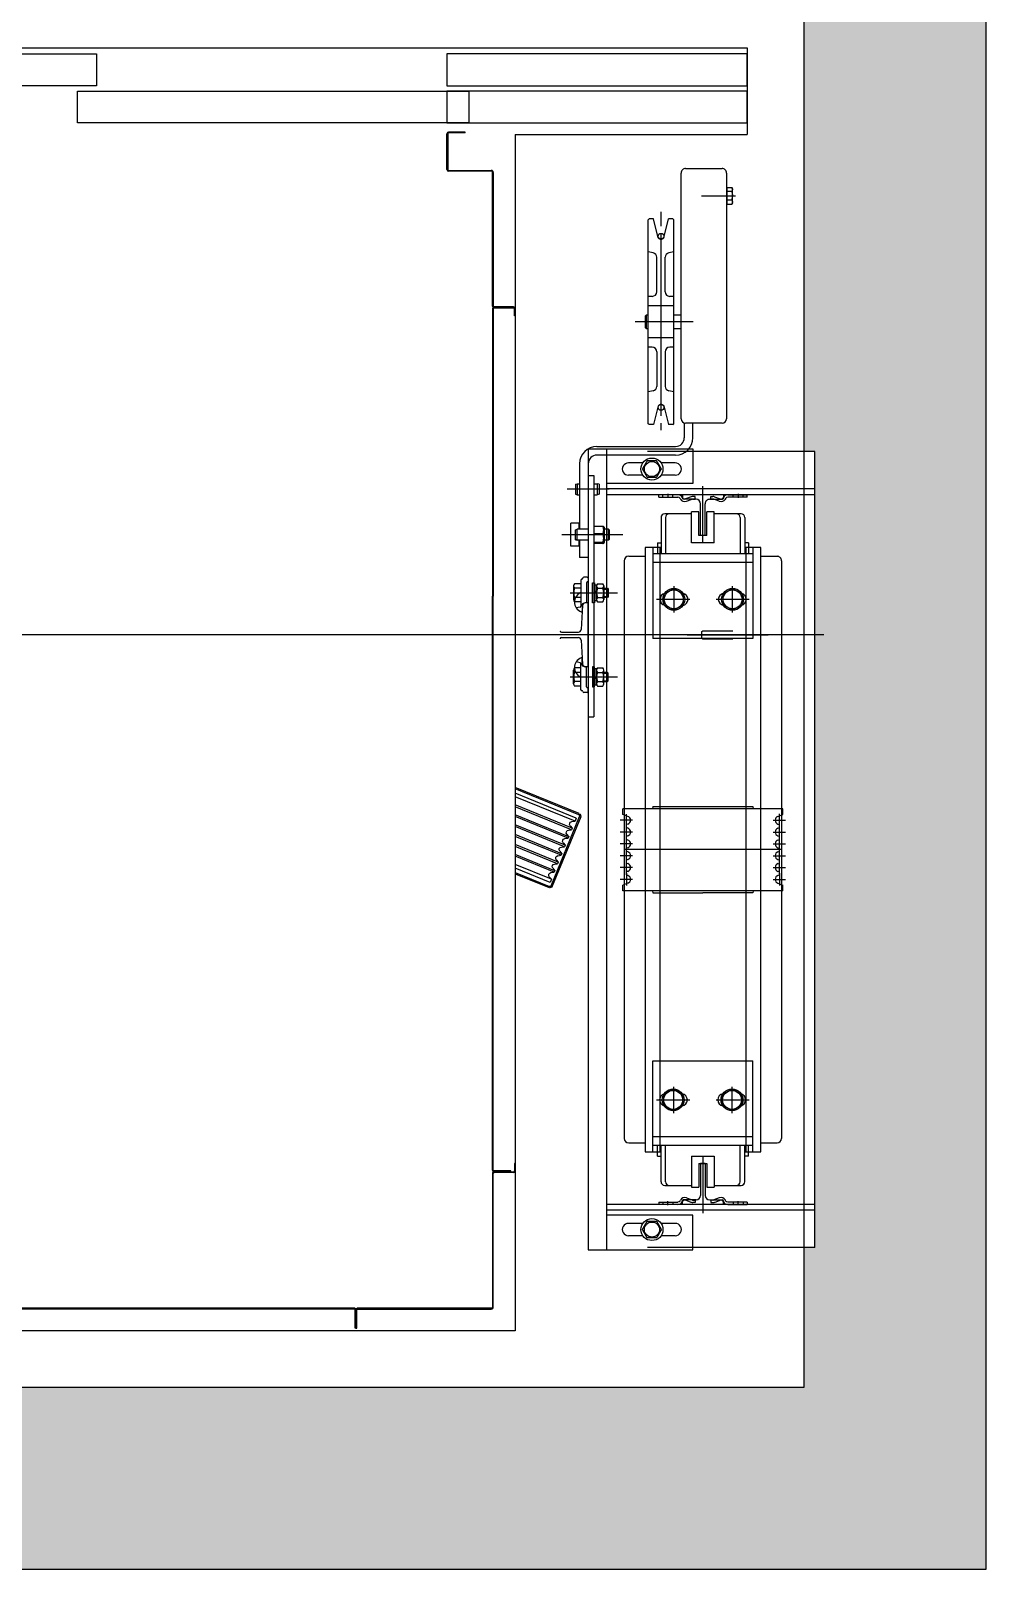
# Model space of a CAD drawing. Header units: metres. Extents: x 219 to 707, y -561 to -17.
# Drawn here: x 358.746 to 359.796, y -82.662 to -80.971 of the extents above; entities that cross this region are included whole.
import ezdxf

# ---------------------------------------------------------------- set-up
doc = ezdxf.new("R2010")
doc.units = ezdxf.units.M
for name, color, linetype in [('A-ASCENSORES', 1, 'Continuous'), ('Dr Ejes en bloque', 4, 'Continuous'), ('DR SOLAPE PILARES', 7, 'Continuous')]:
    doc.layers.add(name, color=color, linetype=linetype)
doc.layers.add('MUR_CARAS_HORMIGON', color=1, linetype='Continuous', lineweight=20)

# ---------------------------------------------------------------- blocks, each defined once
blk = doc.blocks.new('ASCENSOR PT')
for p, q in [((0.339, 0.5825), (0.339, 1.8975)), ((0.339, 1.8975), (1.3251, 1.8975)), ((0.5131, 1.8945), (0.5131, 1.8743)), ((0.514, 1.8945), (0.5131, 1.8945)), ((0.514, 1.8743), (0.514, 1.8945)), ((0.514, 1.8743), (0.514, 1.8945)), ((0.514, 1.8945), (0.5149, 1.8945)), ((0.5149, 1.8945), (0.5149, 1.8743)), ((0.3631, 1.8713), (0.3631, 1.7243)), ((0.364, 1.7243), (0.364, 1.8713)), ((0.5122, 1.8734), (0.3653, 1.8734)), ((0.3653, 1.8725), (0.5122, 1.8725)), ((0.5158, 1.8734), (1.1483, 1.8734)), ((0.5158, 1.8725), (1.1483, 1.8725)), ((0.0098, 1.8058), (0.1938, 1.8058)), ((0.0098, 1.8058), (0.0098, 0.9312)), ((0.2588, 1.8082), (0.1438, 1.8082)), ((0.1438, 1.8082), (0.1438, 1.7701)), ((0.1631, 1.7928), (0.1788, 1.7928)), ((0.1988, 1.7928), (0.2146, 1.7928)), ((0.2388, 0.9282), (0.2388, 1.8082)), ((0.2588, 0.9282), (0.2588, 1.8082)), ((0.1631, 1.7793), (0.1788, 1.7793)), ((0.1988, 1.7793), (0.2146, 1.7793)), ((0.0098, 1.7649), (0.2388, 1.7649)), ((0.0098, 1.7585), (0.2388, 1.7585)), ((0.0842, 1.7558), (0.0842, 1.7585)), ((0.1054, 1.7585), (0.0842, 1.7585)), ((0.0887, 1.7558), (0.0887, 1.7585)), ((0.0942, 1.7594), (0.0942, 1.755)), ((0.0997, 1.7558), (0.0997, 1.7585)), ((0.1103, 1.7585), (0.1103, 1.7545)), ((0.1103, 1.7585), (0.1553, 1.7585)), ((0.1328, 1.7585), (0.1328, 1.7681)), ((0.1328, 1.7065), (0.1328, 1.7642)), ((0.1438, 1.7701), (0.2388, 1.7701)), ((0.1553, 1.7585), (0.1553, 1.7545)), ((0.1603, 1.7585), (0.1814, 1.7585)), ((0.1659, 1.7558), (0.1659, 1.7585)), ((0.1714, 1.7594), (0.1714, 1.755)), ((0.1769, 1.7558), (0.1769, 1.7585)), ((0.1814, 1.7558), (0.1814, 1.7585)), ((0.0842, 1.7558), (0.1054, 1.7558)), ((0.1078, 1.7544), (0.1081, 1.7538)), ((0.1105, 1.7552), (0.1101, 1.7558)), ((0.1253, 1.7535), (0.1113, 1.7535)), ((0.12, 1.7562), (0.1138, 1.7539)), ((0.1148, 1.7514), (0.1209, 1.7536)), ((0.1242, 1.7565), (0.1219, 1.7565)), ((0.1219, 1.7538), (0.1242, 1.7538)), ((0.1242, 1.7538), (0.1242, 1.7565)), ((0.1303, 1.7135), (0.1303, 1.7485)), ((0.1353, 1.7135), (0.1353, 1.7485)), ((0.1403, 1.7535), (0.1543, 1.7535)), ((0.1414, 1.7538), (0.1414, 1.7565)), ((0.1414, 1.7565), (0.1438, 1.7565)), ((0.1438, 1.7538), (0.1414, 1.7538)), ((0.1509, 1.7514), (0.1447, 1.7536)), ((0.1457, 1.7562), (0.1518, 1.7539)), ((0.1551, 1.7552), (0.1555, 1.7558)), ((0.1579, 1.7544), (0.1575, 1.7538)), ((0.1814, 1.7558), (0.1603, 1.7558)), ((0.0868, 1.7335), (0.0868, 1.6935)), ((0.1203, 1.7375), (0.0908, 1.7375)), ((0.0918, 1.7335), (0.0918, 1.6935)), ((0.1203, 1.7055), (0.1203, 1.7395)), ((0.1283, 1.7395), (0.1203, 1.7395)), ((0.1283, 1.7135), (0.1283, 1.7395)), ((0.1453, 1.7395), (0.1373, 1.7395)), ((0.1373, 1.7135), (0.1373, 1.7395)), ((0.1453, 1.7055), (0.1453, 1.7395)), ((0.1748, 1.7375), (0.1453, 1.7375)), ((0.1738, 1.7335), (0.1738, 1.6935)), ((0.1788, 1.7335), (0.1788, 1.6935)), ((0.1373, 1.7135), (0.1283, 1.7135)), ((0.1303, 1.7135), (0.1353, 1.7135)), ((0.339, 1.7216), (0.339, 1.7134)), ((0.339, 1.7134), (0.3399, 1.7134)), ((0.3399, 1.7134), (0.3399, 1.7216)), ((0.3408, 1.7234), (0.3622, 1.7234)), ((0.3622, 1.7225), (0.3408, 1.7225)), ((0.3622, 1.7225), (0.344, 1.7225)), ((0.344, 1.7225), (0.344, 1.7216)), ((0.344, 1.7216), (0.3622, 1.7216)), ((0.3631, 1.7207), (0.3631, 1.405)), ((0.364, 1.7207), (0.364, 1.405)), ((0.0693, 1.6909), (0.0513, 1.6909)), ((0.0693, 1.7005), (0.0693, 1.0366)), ((0.0853, 1.7005), (0.0693, 1.7005)), ((0.0778, 1.7005), (0.0778, 1.6006)), ((0.0868, 1.7005), (0.0778, 1.7005)), ((0.1878, 1.6935), (0.0778, 1.6935)), ((0.0828, 1.7055), (0.0828, 1.6935)), ((0.0828, 1.7055), (0.0868, 1.7055)), ((0.0853, 1.7005), (0.0853, 1.0366)), ((0.1453, 1.7055), (0.1203, 1.7055)), ((0.1283, 1.7055), (0.1203, 1.7055)), ((0.1828, 1.7055), (0.1788, 1.7055)), ((0.1878, 1.7005), (0.1788, 1.7005)), ((0.1963, 1.7005), (0.1803, 1.7005)), ((0.1803, 1.0366), (0.1803, 1.7005)), ((0.1828, 1.7055), (0.1828, 1.6935)), ((0.1878, 1.7005), (0.1878, 1.6006)), ((0.1963, 1.0366), (0.1963, 1.7005)), ((0.2143, 1.6909), (0.1963, 1.6909)), ((0.0463, 1.0512), (0.0463, 1.6859)), ((0.1878, 1.684), (0.0778, 1.684)), ((0.2193, 1.0512), (0.2193, 1.6859)), ((0.1008, 1.658), (0.1008, 1.6291)), ((0.1648, 1.658), (0.1648, 1.6291)), ((0.1184, 1.6436), (0.082, 1.6436)), ((0.0904, 1.6495), (0.1008, 1.6555)), ((0.0904, 1.6376), (0.0904, 1.6495)), ((0.1008, 1.6555), (0.1112, 1.6495)), ((0.1112, 1.6495), (0.1112, 1.6376)), ((0.1836, 1.6436), (0.1472, 1.6436)), ((0.1551, 1.6495), (0.1654, 1.6555)), ((0.1551, 1.6376), (0.1551, 1.6495)), ((0.1654, 1.6555), (0.1758, 1.6495)), ((0.1758, 1.6495), (0.1758, 1.6376)), ((0.1008, 1.6316), (0.0904, 1.6376)), ((0.1112, 1.6376), (0.1008, 1.6316)), ((0.1654, 1.6316), (0.1551, 1.6376)), ((0.1758, 1.6376), (0.1654, 1.6316)), ((0.1878, 1.6006), (0.0778, 1.6006)), ((0.0448, 1.4137), (0.2208, 1.4137)), ((0.0448, 1.4137), (0.0448, 1.4075)), ((0.0504, 1.4054), (0.0448, 1.4075)), ((0.0488, 1.3944), (0.0488, 1.4079)), ((0.0777, 1.4137), (0.0778, 1.4162)), ((0.0778, 1.4162), (0.1328, 1.4162)), ((0.1878, 1.4162), (0.1328, 1.4162)), ((0.188, 1.4137), (0.1878, 1.4162)), ((0.2153, 1.4054), (0.2208, 1.4075)), ((0.2168, 1.3944), (0.2168, 1.4079)), ((0.2208, 1.4137), (0.2208, 1.4075)), ((0.2993, 1.4011), (0.3007, 1.4045)), ((0.3007, 1.4045), (0.339, 1.3888)), ((0.3631, 1.405), (0.3631, 1.09)), ((0.364, 1.405), (0.364, 1.09)), ((0.0556, 1.4012), (0.0421, 1.4012)), ((0.0556, 1.3882), (0.0421, 1.3882)), ((0.0504, 1.397), (0.0488, 1.3964)), ((0.0488, 1.3964), (0.0488, 1.393)), ((0.0488, 1.395), (0.0488, 1.3815)), ((0.0504, 1.3924), (0.0488, 1.393)), ((0.2101, 1.4012), (0.2236, 1.4012)), ((0.2101, 1.3882), (0.2236, 1.3882)), ((0.2153, 1.397), (0.2168, 1.3964)), ((0.2153, 1.3924), (0.2168, 1.393)), ((0.2168, 1.3964), (0.2168, 1.393)), ((0.2168, 1.395), (0.2168, 1.3815)), ((0.2955, 1.3917), (0.2962, 1.3934)), ((0.2978, 1.389), (0.2955, 1.3917)), ((0.2955, 1.3917), (0.339, 1.3739)), ((0.2998, 1.3938), (0.2962, 1.3934)), ((0.2962, 1.3934), (0.339, 1.3759)), ((0.3016, 1.3983), (0.2993, 1.4011)), ((0.2993, 1.4011), (0.339, 1.3848)), ((0.0556, 1.3752), (0.0421, 1.3752)), ((0.0504, 1.384), (0.0488, 1.3834)), ((0.0488, 1.3834), (0.0488, 1.38)), ((0.0488, 1.382), (0.0488, 1.3685)), ((0.0504, 1.3794), (0.0488, 1.38)), ((0.0504, 1.3794), (0.0488, 1.38)), ((0.0504, 1.371), (0.0488, 1.3704)), ((0.0488, 1.3704), (0.0488, 1.367)), ((0.2101, 1.3752), (0.2236, 1.3752)), ((0.2153, 1.384), (0.2168, 1.3834)), ((0.2153, 1.3794), (0.2168, 1.38)), ((0.2153, 1.3794), (0.2168, 1.38)), ((0.2153, 1.371), (0.2168, 1.3704)), ((0.2168, 1.3834), (0.2168, 1.38)), ((0.2168, 1.382), (0.2168, 1.3685)), ((0.2168, 1.3704), (0.2168, 1.367)), ((0.2879, 1.3731), (0.2886, 1.3748)), ((0.2901, 1.3703), (0.2879, 1.3731)), ((0.2879, 1.3731), (0.339, 1.3521)), ((0.2921, 1.3752), (0.2886, 1.3748)), ((0.2886, 1.3748), (0.339, 1.3541)), ((0.2917, 1.3824), (0.2924, 1.3841)), ((0.294, 1.3796), (0.2917, 1.3824)), ((0.2917, 1.3824), (0.339, 1.363)), ((0.2959, 1.3845), (0.2924, 1.3841)), ((0.2924, 1.3841), (0.339, 1.365)), ((0.0556, 1.3622), (0.0421, 1.3622)), ((0.0463, 1.3685), (0.2193, 1.3685)), ((0.0488, 1.369), (0.0488, 1.3555)), ((0.0504, 1.3664), (0.0488, 1.367)), ((0.0504, 1.3664), (0.0488, 1.367)), ((0.0504, 1.358), (0.0488, 1.3574)), ((0.0488, 1.3574), (0.0488, 1.354)), ((0.0488, 1.356), (0.0488, 1.3425)), ((0.0504, 1.3534), (0.0488, 1.354)), ((0.0504, 1.3534), (0.0488, 1.354)), ((0.2101, 1.3622), (0.2236, 1.3622)), ((0.2153, 1.3664), (0.2168, 1.367)), ((0.2153, 1.3664), (0.2168, 1.367)), ((0.2153, 1.358), (0.2168, 1.3574)), ((0.2153, 1.3534), (0.2168, 1.354)), ((0.2153, 1.3534), (0.2168, 1.354)), ((0.2168, 1.369), (0.2168, 1.3555)), ((0.2168, 1.3574), (0.2168, 1.354)), ((0.2168, 1.356), (0.2168, 1.3425)), ((0.2802, 1.3544), (0.2809, 1.3561)), ((0.2802, 1.3544), (0.339, 1.3303)), ((0.2825, 1.3516), (0.2802, 1.3544)), ((0.2845, 1.3565), (0.2809, 1.3561)), ((0.2809, 1.3561), (0.339, 1.3323)), ((0.284, 1.3637), (0.2847, 1.3654)), ((0.2863, 1.361), (0.284, 1.3637)), ((0.284, 1.3637), (0.339, 1.3412)), ((0.2883, 1.3658), (0.2847, 1.3654)), ((0.2847, 1.3654), (0.339, 1.3432)), ((0.0556, 1.3492), (0.0421, 1.3492)), ((0.0556, 1.3362), (0.0421, 1.3362)), ((0.0504, 1.345), (0.0488, 1.3444)), ((0.0488, 1.3444), (0.0488, 1.341)), ((0.0488, 1.3427), (0.0488, 1.3292)), ((0.0504, 1.3404), (0.0488, 1.341)), ((0.2101, 1.3492), (0.2236, 1.3492)), ((0.2101, 1.3362), (0.2236, 1.3362)), ((0.2153, 1.345), (0.2168, 1.3444)), ((0.2153, 1.3404), (0.2168, 1.341)), ((0.2168, 1.3444), (0.2168, 1.341)), ((0.2168, 1.343), (0.2168, 1.3295)), ((0.2719, 1.334), (0.2733, 1.3374)), ((0.2768, 1.3378), (0.2733, 1.3374)), ((0.2733, 1.3374), (0.339, 1.3105)), ((0.2764, 1.3451), (0.2771, 1.3468)), ((0.2764, 1.3451), (0.339, 1.3194)), ((0.2786, 1.3423), (0.2764, 1.3451)), ((0.2806, 1.3471), (0.2771, 1.3468)), ((0.2771, 1.3468), (0.339, 1.3214)), ((0.0504, 1.332), (0.0448, 1.33)), ((0.0448, 1.33), (0.0448, 1.3237)), ((0.0448, 1.3237), (0.2208, 1.3237)), ((0.0778, 1.3212), (0.0777, 1.3237)), ((0.1878, 1.3212), (0.0778, 1.3212)), ((0.1878, 1.3212), (0.188, 1.3237)), ((0.2153, 1.332), (0.2208, 1.33)), ((0.2208, 1.33), (0.2208, 1.3237)), ((0.2719, 1.334), (0.339, 1.3065)), ((0.2525, 0.9575), (0.2525, 1.2225)), ((0.2588, 1.2225), (0.2525, 1.2225)), ((0.2588, 0.9575), (0.2588, 1.2225)), ((0.2377, 1.1838), (0.2368, 1.1829)), ((0.2377, 1.1838), (0.2377, 1.1738)), ((0.2417, 1.1838), (0.2377, 1.1838)), ((0.2417, 1.1863), (0.2417, 1.1713)), ((0.2487, 1.1888), (0.2427, 1.1888)), ((0.2487, 1.1838), (0.2427, 1.1838)), ((0.2497, 1.1876), (0.2497, 1.17)), ((0.2519, 1.1876), (0.2497, 1.1876)), ((0.2497, 1.1713), (0.2497, 1.1863)), ((0.2519, 1.1898), (0.2519, 1.1678)), ((0.2541, 1.1898), (0.2519, 1.1898)), ((0.2519, 1.17), (0.2519, 1.1876)), ((0.2541, 1.1678), (0.2541, 1.1898)), ((0.2588, 1.1948), (0.2588, 1.1916)), ((0.2596, 1.1908), (0.2598, 1.1908)), ((0.2598, 1.1958), (0.2638, 1.1958)), ((0.2608, 1.1898), (0.2608, 1.1686)), ((0.2668, 1.1928), (0.2668, 1.1641)), ((0.2668, 1.1888), (0.2738, 1.1888)), ((0.2668, 1.1888), (0.2668, 1.1688)), ((0.2668, 1.1838), (0.2738, 1.1838)), ((0.2748, 1.1863), (0.2748, 1.1713)), ((0.2786, 1.1788), (0.2267, 1.1788)), ((0.2368, 1.1829), (0.2368, 1.1747)), ((0.2417, 1.1829), (0.2368, 1.1829)), ((0.2417, 1.1747), (0.2368, 1.1747)), ((0.2368, 1.1747), (0.2377, 1.1738)), ((0.2377, 1.1738), (0.2417, 1.1738)), ((0.2487, 1.1738), (0.2427, 1.1738)), ((0.2487, 1.1688), (0.2427, 1.1688)), ((0.2519, 1.1798), (0.2497, 1.1808)), ((0.2519, 1.1788), (0.2497, 1.1798)), ((0.2497, 1.17), (0.2519, 1.17)), ((0.2519, 1.1678), (0.2541, 1.1678)), ((0.2588, 1.1675), (0.2588, 1.0975)), ((0.2588, 1.1675), (0.262, 1.1675)), ((0.2616, 1.1676), (0.2645, 1.167)), ((0.2668, 1.1738), (0.2738, 1.1738)), ((0.2668, 1.1688), (0.2738, 1.1688)), ((0.2667, 1.1384), (0.265, 1.1647)), ((0.2653, 1.166), (0.2653, 1.1589)), ((0.2676, 1.1631), (0.272, 1.1623)), ((0.0778, 1.1365), (0.1878, 1.1365)), ((0.0778, 1.0365), (0.0778, 1.1365)), ((0.133, 1.137), (0.1, 1.137)), ((0.134, 1.136), (0.133, 1.137)), ((0.134, 1.136), (0.134, 1.129)), ((0.1878, 1.0365), (0.1878, 1.1365)), ((0.2883, 1.1355), (0.2696, 1.1355)), ((0.2898, 1.137), (0.2898, 1.137)), ((0.1502, 1.1325), (0.0611, 1.1325)), ((0.133, 1.128), (0.1, 1.128)), ((0.134, 1.129), (0.133, 1.128)), ((0.265, 1.1004), (0.2667, 1.1267)), ((0.2883, 1.1295), (0.2696, 1.1295)), ((0.2898, 1.128), (0.2898, 1.128)), ((0.0898, 1.0995), (0.1002, 1.1055)), ((0.0898, 1.0876), (0.0898, 1.0995)), ((0.1002, 1.1055), (0.1106, 1.0995)), ((0.1008, 1.0791), (0.1008, 1.108)), ((0.1106, 1.0995), (0.1106, 1.0876)), ((0.1544, 1.0995), (0.1648, 1.1055)), ((0.1544, 1.0876), (0.1544, 1.0995)), ((0.1648, 1.0791), (0.1648, 1.108)), ((0.1648, 1.1055), (0.1752, 1.0995)), ((0.1752, 1.0995), (0.1752, 1.0876)), ((0.2653, 1.0991), (0.2653, 1.1062)), ((0.2668, 1.0723), (0.2668, 1.101)), ((0.2676, 1.102), (0.272, 1.1028)), ((0.082, 1.0935), (0.1184, 1.0935)), ((0.1002, 1.0816), (0.0898, 1.0876)), ((0.1106, 1.0876), (0.1002, 1.0816)), ((0.1472, 1.0935), (0.1836, 1.0935)), ((0.1648, 1.0816), (0.1544, 1.0876)), ((0.1752, 1.0876), (0.1648, 1.0816)), ((0.2786, 1.0863), (0.2267, 1.0863)), ((0.2368, 1.0904), (0.2377, 1.0913)), ((0.2368, 1.0822), (0.2368, 1.0904)), ((0.2417, 1.0904), (0.2368, 1.0904)), ((0.2417, 1.0822), (0.2368, 1.0822)), ((0.2377, 1.0813), (0.2368, 1.0822)), ((0.2377, 1.0813), (0.2377, 1.0913)), ((0.2377, 1.0913), (0.2417, 1.0913)), ((0.2417, 1.0788), (0.2417, 1.0938)), ((0.2487, 1.0963), (0.2427, 1.0963)), ((0.2487, 1.0913), (0.2427, 1.0913)), ((0.2497, 1.0775), (0.2497, 1.0951)), ((0.2497, 1.0951), (0.2519, 1.0951)), ((0.2497, 1.0938), (0.2497, 1.0788)), ((0.2519, 1.0863), (0.2497, 1.0853)), ((0.2519, 1.0853), (0.2497, 1.0843)), ((0.2519, 1.0753), (0.2519, 1.0973)), ((0.2519, 1.0973), (0.2541, 1.0973)), ((0.2519, 1.0951), (0.2519, 1.0775)), ((0.2541, 1.0973), (0.2541, 1.0753)), ((0.2588, 1.0975), (0.262, 1.0975)), ((0.2608, 1.0753), (0.2608, 1.0965)), ((0.2616, 1.0975), (0.2645, 1.0981)), ((0.2668, 1.0763), (0.2668, 1.0963)), ((0.2668, 1.0963), (0.2738, 1.0963)), ((0.2668, 1.0913), (0.2738, 1.0913)), ((0.2748, 1.0788), (0.2748, 1.0938)), ((0.3631, 0.7743), (0.3631, 1.09)), ((0.364, 0.7743), (0.364, 1.09)), ((0.2417, 1.0813), (0.2377, 1.0813)), ((0.2487, 1.0813), (0.2427, 1.0813)), ((0.2487, 1.0763), (0.2427, 1.0763)), ((0.2519, 1.0775), (0.2497, 1.0775)), ((0.2541, 1.0753), (0.2519, 1.0753)), ((0.2588, 1.0703), (0.2588, 1.0735)), ((0.2596, 1.0743), (0.2598, 1.0743)), ((0.2598, 1.0693), (0.2638, 1.0693)), ((0.2668, 1.0813), (0.2738, 1.0813)), ((0.2668, 1.0763), (0.2738, 1.0763)), ((0.0778, 1.0531), (0.1878, 1.0531)), ((0.0693, 1.0462), (0.0513, 1.0462)), ((0.0693, 1.0366), (0.0853, 1.0366)), ((0.0778, 1.0435), (0.1878, 1.0435)), ((0.0778, 1.0365), (0.0868, 1.0365)), ((0.0828, 1.0315), (0.0828, 1.0435)), ((0.0828, 1.0315), (0.0868, 1.0315)), ((0.0868, 1.0035), (0.0868, 1.0435)), ((0.0918, 1.0035), (0.0918, 1.0435)), ((0.1203, 1.0315), (0.1453, 1.0315)), ((0.1203, 1.0315), (0.1203, 0.9975)), ((0.1373, 1.0315), (0.1453, 1.0315)), ((0.1453, 1.0315), (0.1453, 0.9975)), ((0.1738, 1.0035), (0.1738, 1.0435)), ((0.1788, 1.0035), (0.1788, 1.0435)), ((0.1788, 1.0365), (0.1878, 1.0365)), ((0.1828, 1.0315), (0.1788, 1.0315)), ((0.1803, 1.0366), (0.1963, 1.0366)), ((0.1828, 1.0315), (0.1828, 1.0435)), ((0.2143, 1.0462), (0.1963, 1.0462)), ((0.2414, 1.0308), (0.2419, 1.0316)), ((0.2426, 1.032), (0.2522, 1.032)), ((0.2588, 0.9445), (0.2588, 1.0475)), ((0.2588, 1.0475), (0.2683, 1.0475)), ((0.2683, 1.0285), (0.2683, 1.0475)), ((0.2688, 1.0352), (0.2688, 1.0285)), ((0.2688, 1.0352), (0.2778, 1.0352)), ((0.2778, 1.0352), (0.2778, 1.0098)), ((0.1283, 1.0235), (0.1283, 0.9975)), ((0.1283, 1.0235), (0.1373, 1.0235)), ((0.1303, 1.0235), (0.1353, 1.0235)), ((0.1303, 1.0235), (0.1303, 0.9885)), ((0.1328, 1.0306), (0.1328, 0.9729)), ((0.1353, 1.0235), (0.1353, 0.9885)), ((0.1373, 1.0235), (0.1373, 0.9975)), ((0.2208, 1.0225), (0.2878, 1.0225)), ((0.2354, 1.0275), (0.2365, 1.0285)), ((0.2354, 1.0275), (0.2354, 1.0176)), ((0.2354, 1.0176), (0.2365, 1.0165)), ((0.2365, 1.0285), (0.2365, 1.0165)), ((0.2365, 1.0285), (0.2414, 1.0285)), ((0.2365, 1.0165), (0.2414, 1.0165)), ((0.2414, 1.0142), (0.2414, 1.0308)), ((0.2426, 1.031), (0.2522, 1.031)), ((0.2426, 1.0216), (0.2525, 1.0216)), ((0.2588, 1.0285), (0.2708, 1.0285)), ((0.2588, 1.0165), (0.2708, 1.0165)), ((0.2683, 0.9445), (0.2683, 1.0165)), ((0.2688, 1.0165), (0.2688, 1.0098)), ((0.2708, 1.0285), (0.2708, 1.0165)), ((0.2728, 1.028), (0.2708, 1.0285)), ((0.2728, 1.0171), (0.2708, 1.0165)), ((0.2728, 1.028), (0.2728, 1.0278)), ((0.2728, 1.0272), (0.2728, 1.0278)), ((0.2728, 1.0272), (0.2728, 1.0171)), ((0.0908, 0.9995), (0.1203, 0.9995)), ((0.1203, 0.9975), (0.1283, 0.9975)), ((0.1373, 0.9975), (0.1453, 0.9975)), ((0.1453, 0.9995), (0.1748, 0.9995)), ((0.2414, 1.0142), (0.2419, 1.0135)), ((0.2522, 1.0131), (0.2426, 1.0131)), ((0.2688, 1.0098), (0.2778, 1.0098)), ((0.0842, 0.9813), (0.1054, 0.9813)), ((0.0842, 0.9813), (0.0842, 0.9785)), ((0.0887, 0.9813), (0.0887, 0.9785)), ((0.0942, 0.9777), (0.0942, 0.9821)), ((0.0997, 0.9813), (0.0997, 0.9785)), ((0.1078, 0.9827), (0.1081, 0.9833)), ((0.1105, 0.9819), (0.1101, 0.9813)), ((0.1103, 0.9785), (0.1103, 0.9825)), ((0.1253, 0.9835), (0.1113, 0.9835)), ((0.12, 0.9809), (0.1138, 0.9832)), ((0.1148, 0.9857), (0.1209, 0.9835)), ((0.1219, 0.9833), (0.1242, 0.9833)), ((0.1242, 0.9833), (0.1242, 0.9805)), ((0.1403, 0.9835), (0.1543, 0.9835)), ((0.1414, 0.9833), (0.1414, 0.9805)), ((0.1438, 0.9833), (0.1414, 0.9833)), ((0.1509, 0.9857), (0.1447, 0.9835)), ((0.1457, 0.9809), (0.1518, 0.9832)), ((0.1551, 0.9819), (0.1555, 0.9813)), ((0.1553, 0.9785), (0.1553, 0.9825)), ((0.1579, 0.9827), (0.1575, 0.9833)), ((0.1814, 0.9813), (0.1603, 0.9813)), ((0.1659, 0.9813), (0.1659, 0.9785)), ((0.1714, 0.9777), (0.1714, 0.9821)), ((0.1769, 0.9813), (0.1769, 0.9785)), ((0.1814, 0.9813), (0.1814, 0.9785)), ((0.0098, 0.9785), (0.2388, 0.9785)), ((0.0098, 0.9722), (0.2388, 0.9722)), ((0.1054, 0.9785), (0.0842, 0.9785)), ((0.1103, 0.9785), (0.1553, 0.9785)), ((0.1242, 0.9805), (0.1219, 0.9805)), ((0.1328, 0.9785), (0.1328, 0.969)), ((0.1414, 0.9805), (0.1438, 0.9805)), ((0.1438, 0.9282), (0.1438, 0.9663)), ((0.1438, 0.9663), (0.2388, 0.9663)), ((0.1603, 0.9785), (0.1814, 0.9785)), ((0.2358, 0.9725), (0.2821, 0.9725)), ((0.2468, 0.978), (0.2488, 0.9785)), ((0.2468, 0.9671), (0.2468, 0.978)), ((0.2468, 0.9671), (0.2488, 0.9665)), ((0.2488, 0.9665), (0.2488, 0.9785)), ((0.2525, 0.9785), (0.2488, 0.9785)), ((0.2525, 0.9665), (0.2488, 0.9665)), ((0.2708, 0.9785), (0.2683, 0.9785)), ((0.2708, 0.9665), (0.2683, 0.9665)), ((0.2708, 0.9665), (0.2708, 0.9785)), ((0.2728, 0.978), (0.2708, 0.9785)), ((0.2728, 0.9671), (0.2708, 0.9665)), ((0.2728, 0.9671), (0.2728, 0.978)), ((0.1631, 0.957), (0.1788, 0.957)), ((0.1988, 0.957), (0.2146, 0.957)), ((0.2588, 0.9575), (0.2525, 0.9575)), ((0.0098, 0.9312), (0.1938, 0.9312)), ((0.1628, 0.935), (0.2493, 0.935)), ((0.1631, 0.9435), (0.1788, 0.9435)), ((0.1988, 0.9435), (0.2146, 0.9435)), ((0.2588, 0.9282), (0.1438, 0.9282)), ((0.1438, 0.916), (0.1438, 0.9)), ((0.1533, 0.8998), (0.1533, 0.916)), ((0.2493, 0.9255), (0.1628, 0.9255)), ((0.1118, 0.9), (0.1518, 0.9)), ((0.1658, 0.9015), (0.1648, 0.9005)), ((0.1648, 0.9005), (0.1648, 0.6765)), ((0.1658, 0.9015), (0.1706, 0.9015)), ((0.1757, 0.881), (0.1706, 0.9015)), ((0.1788, 0.9074), (0.1788, 0.9)), ((0.1819, 0.881), (0.187, 0.9015)), ((0.187, 0.9015), (0.1918, 0.9015)), ((0.1918, 0.9015), (0.1928, 0.9005)), ((0.1928, 0.9005), (0.1928, 0.6765)), ((0.1068, 0.625), (0.1068, 0.895)), ((0.1568, 0.895), (0.1568, 0.625)), ((0.1788, 0.892), (0.1788, 0.6913)), ((0.1648, 0.8655), (0.1702, 0.8644)), ((0.1875, 0.8644), (0.1928, 0.8655)), ((0.1742, 0.8215), (0.1742, 0.8595)), ((0.1835, 0.8215), (0.1835, 0.8595)), ((0.1648, 0.8165), (0.1692, 0.8165)), ((0.1885, 0.8165), (0.1928, 0.8165)), ((0.1648, 0.796), (0.1568, 0.796)), ((0.1648, 0.806), (0.178, 0.806)), ((0.1796, 0.806), (0.1928, 0.806)), ((0.1949, 0.796), (0.1928, 0.796)), ((0.1949, 0.796), (0.1949, 0.781)), ((0.1959, 0.795), (0.1949, 0.796)), ((0.1959, 0.795), (0.1959, 0.782)), ((0.1434, 0.7885), (0.2073, 0.7885)), ((0.1648, 0.781), (0.1568, 0.781)), ((0.1949, 0.781), (0.1928, 0.781)), ((0.1959, 0.782), (0.1949, 0.781)), ((0.339, 0.7739), (0.339, 0.7821)), ((0.339, 0.7821), (0.3399, 0.7821)), ((0.3399, 0.7821), (0.3399, 0.7739)), ((0.1648, 0.771), (0.178, 0.771)), ((0.1796, 0.771), (0.1928, 0.771)), ((0.3622, 0.773), (0.3408, 0.773)), ((0.3408, 0.7721), (0.3622, 0.7721)), ((0.344, 0.7734), (0.3622, 0.7734)), ((0.344, 0.7725), (0.344, 0.7734)), ((0.3622, 0.7725), (0.344, 0.7725)), ((0.3631, 0.6243), (0.3631, 0.7712)), ((0.364, 0.7712), (0.364, 0.6243)), ((0.1648, 0.7605), (0.1692, 0.7605)), ((0.1742, 0.7555), (0.1742, 0.7176)), ((0.1835, 0.7555), (0.1835, 0.7176)), ((0.1885, 0.7605), (0.1928, 0.7605)), ((0.1648, 0.7115), (0.1702, 0.7127)), ((0.1875, 0.7127), (0.1928, 0.7115)), ((0.1757, 0.6961), (0.1706, 0.6755)), ((0.1819, 0.6961), (0.187, 0.6755)), ((0.1658, 0.6755), (0.1648, 0.6765)), ((0.1788, 0.6835), (0.1788, 0.6676)), ((0.1918, 0.6755), (0.1928, 0.6765)), ((0.1658, 0.6755), (0.1706, 0.6755)), ((0.187, 0.6755), (0.1918, 0.6755)), ((0.1344, 0.65), (0.097, 0.65)), ((0.1004, 0.658), (0.101, 0.6591)), ((0.1004, 0.658), (0.1004, 0.6497)), ((0.1004, 0.6497), (0.1004, 0.642)), ((0.1062, 0.6593), (0.1011, 0.6593)), ((0.1062, 0.6543), (0.1011, 0.6543)), ((0.1062, 0.6451), (0.1011, 0.6451)), ((0.1062, 0.6593), (0.1062, 0.6543)), ((0.1062, 0.6574), (0.1068, 0.6574)), ((0.1062, 0.6543), (0.1062, 0.6451)), ((0.1062, 0.6451), (0.1062, 0.6408)), ((0.1062, 0.6427), (0.1068, 0.6427)), ((0.1004, 0.642), (0.101, 0.641)), ((0.1062, 0.6408), (0.1011, 0.6408)), ((0.1518, 0.62), (0.1118, 0.62)), ((0.3653, 0.623), (0.4122, 0.623)), ((0.4122, 0.6221), (0.3653, 0.6221)), ((0.4131, 0.5818), (0.4131, 0.6212)), ((0.414, 0.6212), (0.414, 0.5818)), ((0.0843, 0.4875), (0.0843, 0.5825)), ((0.339, 0.5825), (0.0843, 0.5825)), ((0.394, 0.5809), (0.394, 0.58)), ((0.394, 0.5809), (0.4122, 0.5809)), ((0.394, 0.58), (0.4122, 0.58)), ((0.4143, 0.57), (0.0843, 0.57)), ((0.0843, 0.57), (0.0843, 0.535)), ((0.3901, 0.535), (0.3901, 0.57)), ((0.3901, 0.57), (0.8201, 0.57)), ((0.4143, 0.535), (0.4143, 0.57)), ((0.8201, 0.57), (0.8201, 0.535)), ((0.0843, 0.535), (0.4143, 0.535)), ((0.4143, 0.529), (0.0843, 0.529)), ((0.0843, 0.529), (0.0843, 0.494)), ((0.8201, 0.535), (0.3901, 0.535)), ((0.4143, 0.494), (0.4143, 0.529)), ((0.799, 0.494), (0.799, 0.529)), ((0.799, 0.529), (1.2651, 0.529)), ((0.0843, 0.494), (0.4143, 0.494)), ((1.2651, 0.494), (0.799, 0.494)), ((1.3251, 0.4875), (0.0843, 0.4875)), ((1.3251, 0.4875), (0.094, 0.4875))]:
    blk.add_line(p, q)
at = {"ltscale": 10}
for p, q in [((0.2671, 1.3326), (0.2983, 1.4088)), ((0.2996, 1.4083), (0.2684, 1.3321)), ((0.339, 1.3936), (0.3014, 1.409)), ((0.339, 1.3951), (0.3019, 1.4103)), ((0.2686, 1.329), (0.339, 1.3002)), ((0.2692, 1.3303), (0.339, 1.3017))]:
    blk.add_line(p, q, dxfattribs=at)
for centre, radius, start, end in [((0.1054, 1.753), 0.0055, 30, 90), ((0.1603, 1.753), 0.0055, 90, 150), ((0.1054, 1.753), 0.00275, 30, 90), ((0.1129, 1.7565), 0.0055, 210, 290.2339), ((0.1113, 1.7545), 0.001, 180, 270), ((0.1129, 1.7565), 0.00275, 210, 290.2339), ((0.1219, 1.751), 0.0055, 90, 110.2339), ((0.1219, 1.751), 0.00275, 90, 110.2339), ((0.1253, 1.7485), 0.005, 0, 90), ((0.1403, 1.7485), 0.005, 90, 180), ((0.1438, 1.751), 0.0055, 69.7661, 90), ((0.1438, 1.751), 0.00275, 69.7661, 90), ((0.1528, 1.7565), 0.0055, 249.7661, 330), ((0.1528, 1.7565), 0.00275, 249.7661, 330), ((0.1543, 1.7545), 0.001, 270, 0), ((0.1603, 1.753), 0.00275, 90, 150), ((0.1054, 0.984), 0.00275, 270, 330), ((0.1054, 0.984), 0.0055, 270, 330), ((0.1129, 0.9806), 0.0055, 69.7661, 150), ((0.1113, 0.9825), 0.001, 90, 180), ((0.1129, 0.9806), 0.00275, 69.7661, 150), ((0.1219, 0.986), 0.0055, 249.7661, 270), ((0.1219, 0.986), 0.00275, 249.7661, 270), ((0.1253, 0.9885), 0.005, 270, 0), ((0.1403, 0.9885), 0.005, 180, 270), ((0.1438, 0.986), 0.00275, 270, 290.2339), ((0.1438, 0.986), 0.0055, 270, 290.2339), ((0.1528, 0.9806), 0.0055, 30, 110.2339), ((0.1528, 0.9806), 0.00275, 30, 110.2339), ((0.1543, 0.9825), 0.001, 0, 90), ((0.1603, 0.984), 0.0055, 210, 270), ((0.1603, 0.984), 0.00275, 210, 270)]:
    blk.add_arc(centre, radius, start, end)
for centre, major_axis, start_param, end_param in [((0.3653, 1.8713), (0.00153, 0.00153), 0.785398, 2.356194), ((0.3653, 1.8713), (-0.000898, 0.000898), -0.785398, 0.785398), ((0.5122, 1.8743), (0.00127, 0.00127), 3.926991, 5.497787), ((0.5122, 1.8743), (0.000636, 0.000636), 3.926991, 5.497787), ((0.5158, 1.8743), (-0.00127, 0.00127), 0.785398, 2.356194), ((0.5158, 1.8743), (-0.000636, 0.000636), 0.785398, 2.356194), ((0.1631, 1.7861), (0.00477, 0.00477), 0.785398, 3.926991), ((0.1888, 1.7861), (0.00853, 0.00853), 5.497787, 11.780972), ((0.1888, 1.7861), (-0.00587, 0.00587), 3.926991, 10.210176), ((0.2146, 1.7861), (-0.00477, 0.00477), 2.356194, 5.497787), ((0.0908, 1.7335), (-0.00283, 0.00283), -0.785398, 0.785398), ((0.0958, 1.7335), (-0.00283, 0.00283), -0.785398, 0.785398), ((0.1698, 1.7335), (0.00283, 0.00283), 5.497787, 7.068583), ((0.1748, 1.7335), (0.00283, 0.00283), 5.497787, 7.068583), ((0.1748, 1.7335), (0.00283, 0.00283), 5.497787, 7.068583), ((0.3408, 1.7216), (-0.00127, 0.00127), -0.785398, 0.785398), ((0.3408, 1.7216), (-0.000636, 0.000636), -0.785398, 0.785398), ((0.3622, 1.7243), (-0.00127, 0.00127), 2.356194, 3.926991), ((0.3622, 1.7243), (-0.000636, 0.000636), 2.356194, 3.926991), ((0.3622, 1.7207), (-0.00127, 0.00127), 3.926991, 5.497787), ((0.3622, 1.7207), (0.000636, 0.000636), 5.497787, 7.068583), ((0.0513, 1.6859), (-0.00354, 0.00354), -0.785398, 0.785398), ((0.2143, 1.6859), (0.00354, 0.00354), 5.497787, 7.068583), ((0.0926, 1.6436), (-0.00477, 0.00477), -0.512351, 2.083147), ((0.1008, 1.6436), (-0.00848, 0.00848), -0.785398, 5.497787), ((0.1008, 1.6436), (0.00734, 0.00734), 0.785398, 7.068583), ((0.1097, 1.6436), (0.00477, 0.00477), 4.084118, 6.911456), ((0.1566, 1.6436), (0.00477, 0.00477), 0.951413, 3.760976), ((0.1654, 1.6436), (-0.00848, 0.00848), -0.785398, 5.497787), ((0.1654, 1.6436), (-0.00734, 0.00734), -0.785398, 5.497787), ((0.1737, 1.6436), (-0.00477, 0.00477), 2.619386, 5.234596), ((0.0488, 1.4012), (0.00318, 0.00318), 4.275186, 6.720388), ((0.2168, 1.4012), (0.00318, 0.00318), 1.133594, 3.578795), ((0.0488, 1.3882), (0.00318, 0.00318), 4.275186, 6.720388), ((0.2168, 1.3882), (-0.00318, 0.00318), -0.437203, 2.007999), ((0.0488, 1.3752), (0.00318, 0.00318), 4.275186, 6.720388), ((0.2168, 1.3752), (-0.00318, 0.00318), -0.437203, 2.007999), ((0.0488, 1.3622), (-0.00318, 0.00318), 2.70439, 5.149592), ((0.0488, 1.3492), (0.00318, 0.00318), 4.275186, 6.720388), ((0.2168, 1.3622), (0.00318, 0.00318), 1.133594, 3.578795), ((0.2168, 1.3492), (-0.00318, 0.00318), -0.437203, 2.007999), ((0.0488, 1.3362), (-0.00318, 0.00318), 2.70439, 5.149592), ((0.2168, 1.3362), (0.00318, 0.00318), 1.133594, 3.578795), ((0.2453, 1.1863), (-0.00256, 0.00256), 0.024385, 1.546411), ((0.2547, 1.1788), (0.00919, 0.00919), 1.961403, 2.750986), ((0.246, 1.1863), (-0.00256, 0.00256), 3.165978, 4.688004), ((0.2367, 1.1788), (-0.00919, 0.00919), 3.5322, 4.321782), ((0.2598, 1.1948), (0.000707, 0.000707), 0.785398, 2.356194), ((0.2596, 1.1916), (0.000566, 0.000566), 2.356194, 3.926991), ((0.2598, 1.1898), (0.000707, 0.000707), 5.497787, 7.068583), ((0.2638, 1.1948), (-0.000707, 0.000707), 3.926991, 5.497787), ((0.2658, 1.1948), (-0.000707, 0.000707), 0.785398, 2.356194), ((0.2658, 1.1928), (-0.000707, 0.000707), 3.926991, 5.497787), ((0.2712, 1.1863), (-0.00256, 0.00256), 3.165978, 4.688004), ((0.2618, 1.1788), (-0.00919, 0.00919), 3.5322, 4.321782), ((0.2453, 1.1713), (-0.00256, 0.00256), 0.024385, 1.546411), ((0.246, 1.1713), (-0.00256, 0.00256), 3.165978, 4.688004), ((0.2618, 1.1686), (-0.000707, 0.000707), 0.785398, 2.137526), ((0.262, 1.1645), (-0.00212, 0.00212), 3.98941, 5.497787), ((0.2643, 1.166), (0.000707, 0.000707), 5.497787, 6.849915), ((0.2625, 1.1685), (-0.00803, 0.00803), 2.710141, 3.952279), ((0.2678, 1.1796), (-0.000707, 0.000707), 0.785398, 2.1349), ((0.2625, 1.1685), (0.00803, 0.00803), 5.523076, 6.60202), ((0.2712, 1.1713), (-0.00256, 0.00256), 3.165978, 4.688004), ((0.2663, 1.1589), (-0.000707, 0.000707), 0.785398, 2.464872), ((0.2678, 1.1641), (-0.000707, 0.000707), 0.785398, 2.173395), ((0.2696, 1.1385), (0.00212, 0.00212), 2.418613, 3.926991), ((0.2883, 1.137), (-0.00106, 0.00106), 2.356194, 3.926991), ((0.2696, 1.1265), (-0.00212, 0.00212), -0.785398, 0.722979), ((0.2883, 1.128), (0.00106, 0.00106), 5.497787, 7.068583), ((0.0919, 1.0935), (-0.00477, 0.00477), -0.522207, 2.093003), ((0.1002, 1.0935), (-0.00848, 0.00848), 2.35619449019234, 8.639379797371927), ((0.1002, 1.0935), (0.00734, 0.00734), 3.926991, 10.210176), ((0.1091, 1.0935), (0.00477, 0.00477), 4.093006, 6.902569), ((0.1559, 1.0935), (0.00477, 0.00477), 0.942526, 3.769863), ((0.1648, 1.0935), (-0.00848, 0.00848), 2.35619449019234, 8.639379797371927), ((0.1648, 1.0935), (0.00734, 0.00734), 3.926991, 10.210176), ((0.1731, 1.0935), (-0.00477, 0.00477), 2.629242, 5.22474), ((0.262, 1.1005), (0.00212, 0.00212), 3.926991, 5.435368), ((0.2643, 1.0991), (-0.000707, 0.000707), 2.574863, 3.926991), ((0.2663, 1.1062), (0.000707, 0.000707), 0.676721, 2.356194), ((0.2625, 1.0966), (0.00803, 0.00803), 5.472498, 6.714637), ((0.2678, 1.101), (0.000707, 0.000707), 0.968197, 2.356194), ((0.2453, 1.0938), (0.00256, 0.00256), 1.595182, 3.117207), ((0.2547, 1.0863), (-0.00919, 0.00919), 0.390607, 1.180189), ((0.246, 1.0938), (-0.00256, 0.00256), 3.165978, 4.688004), ((0.2367, 1.0863), (0.00919, 0.00919), 5.102996, 5.892578), ((0.2618, 1.0965), (0.000707, 0.000707), 1.004067, 2.356194), ((0.2678, 1.0855), (0.000707, 0.000707), 1.006692, 2.356194), ((0.2625, 1.0966), (-0.00803, 0.00803), 2.822758, 3.901702), ((0.2712, 1.0938), (0.00256, 0.00256), 4.736774, 6.2588), ((0.2618, 1.0863), (0.00919, 0.00919), 5.102996, 5.892578), ((0.2453, 1.0788), (0.00256, 0.00256), 1.595182, 3.117207), ((0.246, 1.0788), (-0.00256, 0.00256), 3.165978, 4.688004), ((0.2596, 1.0735), (-0.000566, 0.000566), -0.785398, 0.785398), ((0.2598, 1.0703), (0.000707, 0.000707), 2.356194, 3.926991), ((0.2598, 1.0753), (0.000707, 0.000707), 3.926991, 5.497787), ((0.2638, 1.0703), (-0.000707, 0.000707), 2.356194, 3.926991), ((0.2658, 1.0703), (0.000707, 0.000707), 0.785398, 2.356194), ((0.2658, 1.0723), (-0.000707, 0.000707), 2.356194, 3.926991), ((0.2712, 1.0788), (0.00256, 0.00256), 4.736774, 6.2588), ((0.0513, 1.0512), (0.00354, 0.00354), 2.356194, 3.926991), ((0.2143, 1.0512), (0.00354, 0.00354), 3.926991, 5.497787), ((0.0908, 1.0035), (-0.00283, 0.00283), 0.785398, 2.356194), ((0.0908, 1.0035), (-0.00283, 0.00283), 0.785398, 2.356194), ((0.0958, 1.0035), (-0.00283, 0.00283), 0.785398, 2.356194), ((0.1698, 1.0035), (0.00283, 0.00283), 3.926991, 5.497787), ((0.1748, 1.0035), (0.00283, 0.00283), 3.926991, 5.497787), ((0.1631, 0.9503), (0.00477, 0.00477), 0.785398, 3.926991), ((0.1888, 0.9503), (0.00853, 0.00853), 5.497787, 11.780972), ((0.1888, 0.9503), (-0.00587, 0.00587), 3.926991, 10.210176), ((0.2146, 0.9503), (-0.00477, 0.00477), 2.356194, 5.497787), ((0.1628, 0.916), (0.0134, 0.0134), 0.785398, 2.356194), ((0.2493, 0.9445), (0.0134, 0.0134), 3.926991, 5.497787), ((0.2493, 0.9445), (-0.00672, 0.00672), 2.356194, 3.926991), ((0.1628, 0.916), (-0.00672, 0.00672), -0.785398, 0.785398), ((0.1118, 0.895), (-0.00354, 0.00354), -0.785398, 0.785398), ((0.1518, 0.895), (-0.00354, 0.00354), 3.926991, 5.497787), ((0.1788, 0.8825), (-0.00225, 0.00225), 3.926991, 10.210176), ((0.1788, 0.8831), (-0.00264, 0.00264), 1.372941, 3.339448), ((0.1692, 0.8595), (0.00354, 0.00354), 5.497787, 6.857417), ((0.1885, 0.8595), (-0.00354, 0.00354), -0.574232, 0.785398), ((0.1692, 0.8215), (0.00354, 0.00354), 3.926991, 5.497787), ((0.1885, 0.8215), (-0.00354, 0.00354), 0.785398, 2.356194), ((0.3408, 0.7739), (0.00127, 0.00127), 2.356194, 3.926991), ((0.3408, 0.7739), (0.000636, 0.000636), 2.356194, 3.926991), ((0.3622, 0.7743), (-0.000636, 0.000636), 2.356194, 3.926991), ((0.3622, 0.7743), (0.00127, 0.00127), 3.926991, 5.497787), ((0.3622, 0.7712), (0.00127, 0.00127), 5.497787, 7.068583), ((0.3622, 0.7712), (0.000636, 0.000636), 5.497787, 7.068583), ((0.1692, 0.7555), (0.00354, 0.00354), 5.497787, 7.068583), ((0.1885, 0.7555), (-0.00354, 0.00354), -0.785398, 0.785398), ((0.1692, 0.7176), (-0.00354, 0.00354), 2.567361, 3.926991), ((0.1885, 0.7176), (-0.00354, 0.00354), 0.785398, 2.145028), ((0.1788, 0.6945), (0.00225, 0.00225), 5.497787, 11.780972), ((0.1788, 0.694), (0.00264, 0.00264), 6.08533, 8.051837), ((0.1118, 0.625), (0.00354, 0.00354), 2.356194, 3.926991), ((0.1518, 0.625), (-0.00354, 0.00354), 2.356194, 3.926991), ((0.3653, 0.6243), (-0.00153, 0.00153), 0.785398, 2.356194), ((0.3653, 0.6243), (0.000898, 0.000898), 2.356194, 3.926991), ((0.4122, 0.6212), (0.00127, 0.00127), 5.497787, 7.068583), ((0.4122, 0.6212), (0.000636, 0.000636), 5.497787, 7.068583), ((0.4122, 0.5818), (0.000636, 0.000636), 3.926991, 5.497787), ((0.4122, 0.5818), (0.00127, 0.00127), 3.926991, 5.497787)]:
    blk.add_ellipse(centre, major_axis=major_axis, ratio=1, start_param=start_param, end_param=end_param)
at = {"ltscale": 10, "extrusion": (0, 0, -1)}
for centre, major_axis, start_param, end_param in [((0.3009, 1.4077), (0.00195, 0.00195), 4.315846, 5.886643), ((0.3009, 1.4077), (-0.000973, 0.000973), 5.886643, 7.457439), ((0.2697, 1.3316), (-0.00195, 0.00195), 4.315846, 5.886643), ((0.2697, 1.3316), (-0.000973, 0.000973), 4.315846, 5.886643)]:
    blk.add_ellipse(centre, major_axis=major_axis, ratio=1, start_param=start_param, end_param=end_param, dxfattribs=at)
at = {"extrusion": (0, 0, -1)}
for centre, major_axis, start_param, end_param in [((0.2956, 1.3872), (0.00195, 0.00195), 0.100965, 2.247532), ((0.2995, 1.3966), (-0.00195, 0.00195), 1.671761, 3.818328), ((0.288, 1.3685), (0.00195, 0.00195), 0.100965, 2.247532), ((0.2918, 1.3779), (-0.00195, 0.00195), 1.671761, 3.818328), ((0.2842, 1.3592), (0.00195, 0.00195), 0.100965, 2.247532), ((0.2765, 1.3405), (-0.00195, 0.00195), 1.671761, 3.818328), ((0.2803, 1.3499), (-0.00195, 0.00195), 1.671761, 3.818328)]:
    blk.add_ellipse(centre, major_axis=major_axis, ratio=1, start_param=start_param, end_param=end_param, dxfattribs=at)
for points, weights in [([(0.1784, 1.7861), (0.181, 1.7906), (0.1836, 1.7951)], [1, 1.15470053838, 1]), ([(0.1836, 1.7951), (0.1889, 1.7951), (0.1941, 1.7951)], [1, 1.15470053838, 1]), ([(0.1941, 1.7951), (0.1967, 1.7905), (0.1993, 1.786)], [1, 1.15470053838, 1]), ([(0.1836, 1.777), (0.181, 1.7816), (0.1784, 1.7861)], [1, 1.15470053838, 1]), ([(0.194, 1.777), (0.1888, 1.777), (0.1836, 1.777)], [1, 1.15470053838, 1]), ([(0.1993, 1.786), (0.1966, 1.7815), (0.194, 1.777)], [1, 1.15470053838, 1]), ([(0.2426, 1.032), (0.2411, 1.0315), (0.2426, 1.031)], [1, 1.15470053838, 1]), ([(0.2426, 1.031), (0.2411, 1.0263), (0.2426, 1.0216)], [1, 1.15470053838, 1]), ([(0.2426, 1.0216), (0.2411, 1.0173), (0.2426, 1.0131)], [1, 1.15470053838, 1]), ([(0.2426, 1.0131), (0.242, 1.0133), (0.2419, 1.0135)], [1, 1.06392725878, 1.07502090162]), ([(0.1836, 0.9593), (0.181, 0.9547), (0.1784, 0.9502)], [1, 1.15470053838, 1]), ([(0.1784, 0.9502), (0.181, 0.9457), (0.1836, 0.9412)], [1, 1.15470053838, 1]), ([(0.194, 0.9593), (0.1888, 0.9593), (0.1836, 0.9593)], [1, 1.15470053838, 1]), ([(0.1993, 0.9503), (0.1966, 0.9548), (0.194, 0.9593)], [1, 1.15470053838, 1]), ([(0.1941, 0.9412), (0.1967, 0.9458), (0.1993, 0.9503)], [1, 1.15470053838, 1]), ([(0.1836, 0.9412), (0.1889, 0.9412), (0.1941, 0.9412)], [1, 1.15470053838, 1]), ([(0.1011, 0.6543), (0.0998, 0.6568), (0.1011, 0.6593)], [1, 1.15455095302, 1]), ([(0.1004, 0.6497), (0.1004, 0.6518), (0.1011, 0.6543)], [1, 1.0380269746, 1]), ([(0.1011, 0.6451), (0.1004, 0.6475), (0.1004, 0.6497)], [1, 1.0380269746, 1]), ([(0.1011, 0.6408), (0.0998, 0.6429), (0.1011, 0.6451)], [1, 1.15455095302, 1]), ([(0.1011, 0.6593), (0.1011, 0.6592), (0.101, 0.6591)], [1, 1.00717401844, 1.01368202299])]:
    blk.add_rational_spline(points, weights, degree=2)
at = {"layer": 'Defpoints'}
blk.add_line((0, 1.1325), (1.61, 1.1325), dxfattribs=at)
blk = doc.blocks.new('A$Ce6b0c617')
h = blk.add_hatch(color=252)
h.dxf.hatch_style = 1
h.paths.add_polyline_path([(1.3501, -10.2361), (1.3501, -10.236), (0.9615, -10.236), (0.9615, -10.4359), (1.1501, -10.4359), (1.1501, -11.0076), (1.1618, -11.0076), (1.1618, -11.8822), (1.1501, -11.8822), (1.1501, -12.0358), (0, -12.0358), (0, -12.2357), (1.3501, -12.2358)])
h.paths.add_polyline_path([(-0.2496, -10.2838), (-0.2498, -10.2357), (-0.6496, -10.2356), (-0.6498, -12.2356), (0, -12.2357), (0, -12.0358), (-0.4498, -12.0358), (-0.4496, -10.4356), (-0.2496, -10.4357)])
at = {"color": 5}
for p, q in [((1.3501, -12.2358), (1.3501, -10.2361)), ((1.1501, -12.0358), (1.1501, -10.4361)), ((-0.4498, -12.0358), (1.1501, -12.0358)), ((-0.6498, -12.2358), (1.3501, -12.2358)), ((-0.6498, -12.2358), (1.3501, -12.2358))]:
    blk.add_line(p, q, dxfattribs=at)
at = {"layer": 'MUR_CARAS_HORMIGON', "color": 5}
for p, q in [((1.3501, -12.2358), (1.3501, -10.2361)), ((1.1501, -12.0358), (1.1501, -10.4361)), ((-0.4498, -12.0358), (1.1501, -12.0358))]:
    blk.add_line(p, q, dxfattribs=at)
blk = doc.blocks.new('DSADADASDAS')
at = {"layer": 'DR SOLAPE PILARES', "elevation": -0.525}
for points in [[(132.0779, 131.5089), (134.0779, 131.5088), (134.0778, 133.5086), (132.0781, 133.5089)], [(133.8778, 133.3086), (132.2781, 133.3086), (132.2781, 131.7089), (133.8778, 131.7088)]]:
    blk.add_lwpolyline(points, close=True, dxfattribs=at)

msp = doc.modelspace()

# ---------------------------------------------------------------- block references
msp.add_blockref('A$Ce6b0c617', (358.4456, -70.426))
at = {"layer": 'A-ASCENSORES', "rotation": 180}
msp.add_blockref('ASCENSOR PT', (359.6173, -80.5024), dxfattribs=at)
at = {"layer": 'Dr Ejes en bloque'}
msp.add_blockref('DSADADASDAS', (225.7179, -214.1705, 0.525), dxfattribs=at)

doc.saveas('drawing.dxf')
